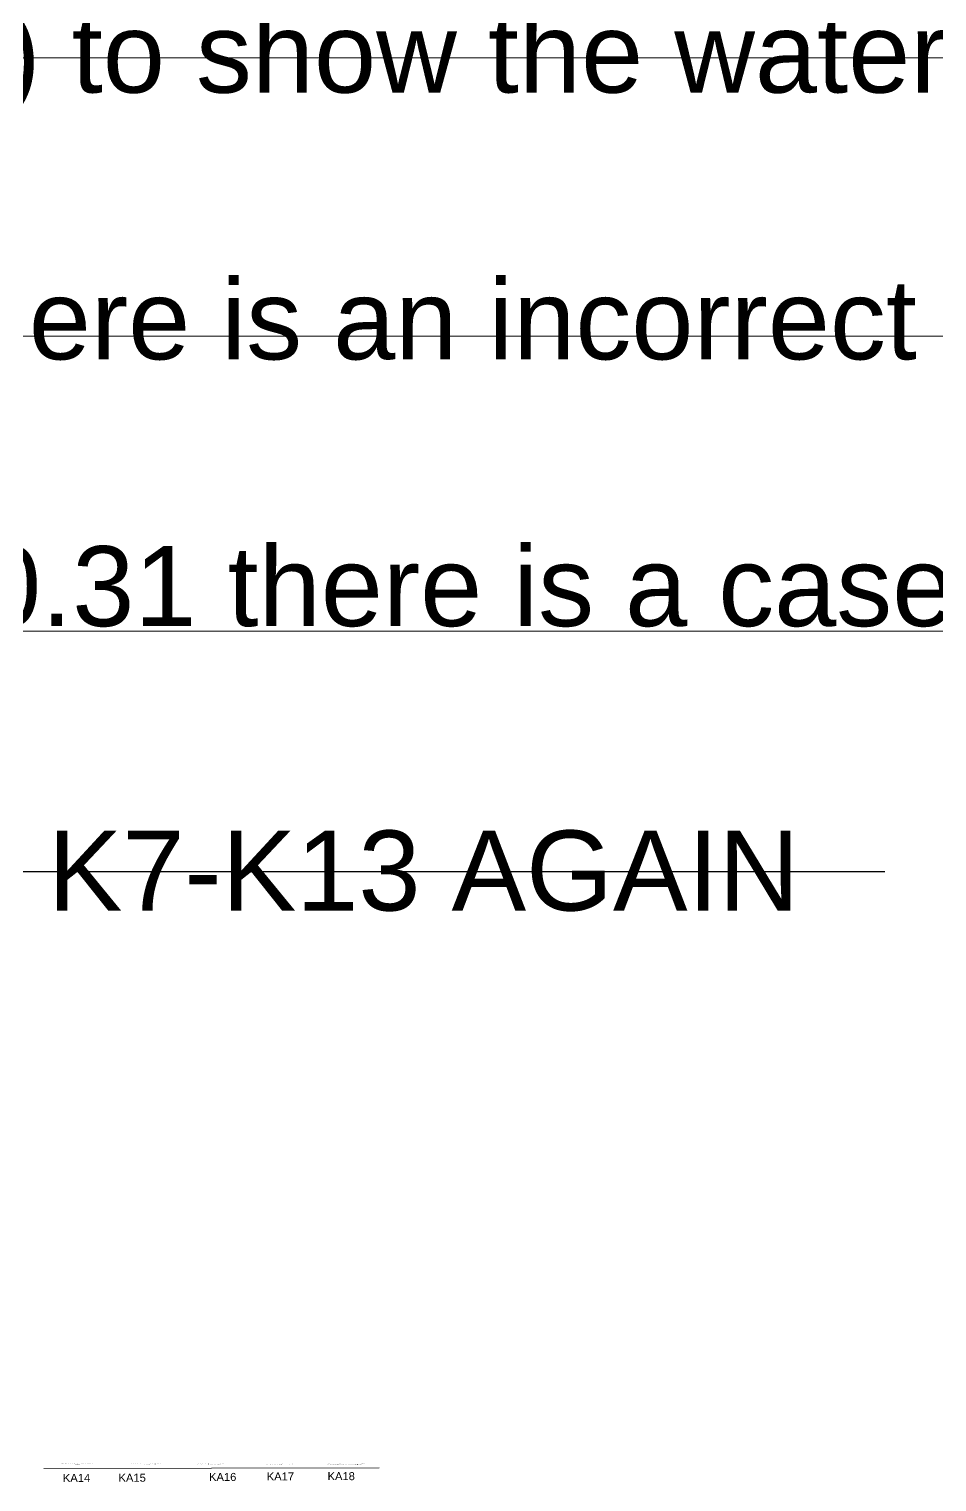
# Model space of a CAD drawing. Header units: millimetres. Extents: x -14733841 to 49759505, y -172413 to 1425285150.
# Drawn here: x -1845242 to 3760465, y 40363 to 9009497 of the extents above; entities that cross this region are included whole.
import ezdxf

# ---------------------------------------------------------------- set-up
doc = ezdxf.new("R2010")
doc.units = ezdxf.units.MM
doc.header["$PDMODE"] = 35
doc.header["$PDSIZE"] = 20
doc.layers.get('0').update_dxf_attribs({"lineweight": 0})
doc.styles.get("Standard").update_dxf_attribs({"font": 'arial.ttf'})

msp = doc.modelspace()

# ---------------------------------------------------------------- linework, layer by layer
at = {"color": 32, "lineweight": 0, "true_color": 0xcd6928}
for p, q in [((-14299928, 8830993), (49329869, 8830993)), ((-13969439, 7113537), (49660358, 7113537)), ((-14405210, 5291710), (49224586, 5291710)), ((-1753619, 122465), (316243, 127108))]:
    msp.add_line(p, q, dxfattribs=at)
at = {"lineweight": 30}
msp.add_line((-8930789, 3809672), (3437998, 3809672), dxfattribs=at)
at = {"lineweight": 0}
for p in [(-1644410, 152895), (-1640033, 152925), (-1639613, 151705), (-1630426, 153015), (-1619531, 153034), (-1617329, 153074), (-1616395, 152414), (-1604389, 152544), (-1590604, 152444), (-1578230, 152054), (-1565517, 151584), (-1562360, 151344), (-1559046, 150974), (-1556713, 150874), (-1554284, 150783), (-1551516, 150713), (-1548768, 150653), (-1547394, 150543), (-1545423, 150783), (-1544753, 150963), (-1544170, 151173), (-1543197, 151253), (-1541064, 151023), (-1540481, 150943), (-1535419, 150923), (-1533018, 151033), (-1519761, 151223), (-1516555, 151313), (-1507459, 151503), (-1495233, 151623), (-1484605, 151622), (-1476273, 151692), (-1470251, 151722), (-1464765, 151822), (-1456201, 151982), (-1212886, 152467), (-1202505, 152457), (-1190049, 152007), (-1175141, 152078), (-1157112, 151958), (-1132028, 150808), (-1122177, 150538), (-1114193, 150548), (-1107470, 150488), (-1103276, 150228), (-1101167, 150758), (-1098288, 151618), (-1082853, 151878), (-1066784, 151118), (-1051205, 152639), (-1044404, 154139), (-1034050, 154569), (-806391, 150791), (-799915, 152041), (-787972, 151872), (-780818, 150942), (-771754, 151332), (-753122, 151223), (-736690, 151123), (-722649, 150884), (-718502, 150504), (-712631, 150414), (-701969, 150384), (-695743, 150475), (-682274, 150865), (-678294, 150235), (-674166, 149485), (-669670, 149586), (-664115, 149746), (-662526, 150276), (-660553, 152446), (-652413, 152306), (-645209, 153526), (-381670, 150317), (-381588, 150167), (-372451, 150847), (-356351, 150938), (-354707, 149738), (-343104, 149628), (-332774, 149789), (-332570, 149759), (-321007, 150349), (-310627, 149990), (-300901, 149320), (-297691, 149100), (-292676, 148980), (-288493, 148670), (-286000, 148940), (-285856, 149180), (-283033, 151241), (-237433, 150262), (-216358, 151073), (-216048, 152573)]:
    msp.add_point(p, dxfattribs=at)
at = {"color": 32, "lineweight": 0, "true_color": 0xcd6928}
for p in [(-1203, 150972), (3013, 151102), (6297, 151482), (9013, 152672), (10286, 152832), (15535, 149742), (18359, 149212), (19544, 148702), (20402, 148172), (20912, 147162), (30180, 146882), (33701, 147302), (35956, 147432), (38965, 147202), (44262, 147262), (47676, 147412), (51634, 147672), (56977, 147792), (59678, 147932), (60300, 148142), (60506, 148192), (63377, 148652), (67909, 149202), (68657, 148762), (74080, 151652), (75564, 151672), (79335, 149722), (80781, 149382), (84229, 149382), (89414, 149462), (94444, 148692), (99105, 148692), (107906, 148672), (112234, 148702), (124514, 148792), (133564, 148732), (138454, 148602), (146876, 148722), (151631, 148682), (155416, 148772), (164714, 149152), (167382, 149272), (169699, 148972), (172749, 149092), (175458, 149112), (182865, 149052), (190843, 149022), (194407, 149102), (199517, 149102), (201760, 149282), (205601, 149122), (208858, 151462), (209323, 151312), (211154, 151392), (215491, 151422), (222434, 151692), (225712, 151882), (225991, 151702), (226743, 151772)]:
    msp.add_point(p, dxfattribs=at)

# ---------------------------------------------------------------- texts
at = {"color": 40, "lineweight": 0, "true_color": 0xf8d731}
msp.add_text('DO ALL K7-K13 AGAIN', height=493940.49, dxfattribs=at).set_placement((-4375362, 3567775))
at = {"color": 7, "lineweight": 0}
for s, p in [('KA14', (-1636492, 40363)), ('KA15', (-1292889, 41760)), ('KA16 ', (-734002, 46502)), ('KA17', (-377708, 49911)), ('KA18', (-2170, 51387))]:
    msp.add_text(s, height=49394.5, dxfattribs=at).set_placement(p)
at = {"lineweight": 0, "insert": (-8789716, 15698155), "char_height": 493940.495, "width": 57603081.06, "attachment_point": 1}
msp.add_mtext('Hi Steve,\\P\\PHere are revisions to the Plots K13; K21; KA1; KA2 and KA5.\\P\\PK13:  Datum should be 145 not 45\\P\\PK21: Riser goes right through the text at change 44 (only correct this if its easy)\\P\\PKA1:  The lines (risers) to show the water are much too heavy.\\P\\PKA2:  Chainage 274 there is an incorrect elevation plotted at ground level.\\P\\PKA5:  At Chainage 160.31 there is a case of the offset mixing up the correct sequence.  Shots 12017 and 12018 must be reversed.  I have done this and attach an updated data file.\\P\\P', dxfattribs=at)

doc.saveas('drawing.dxf')
